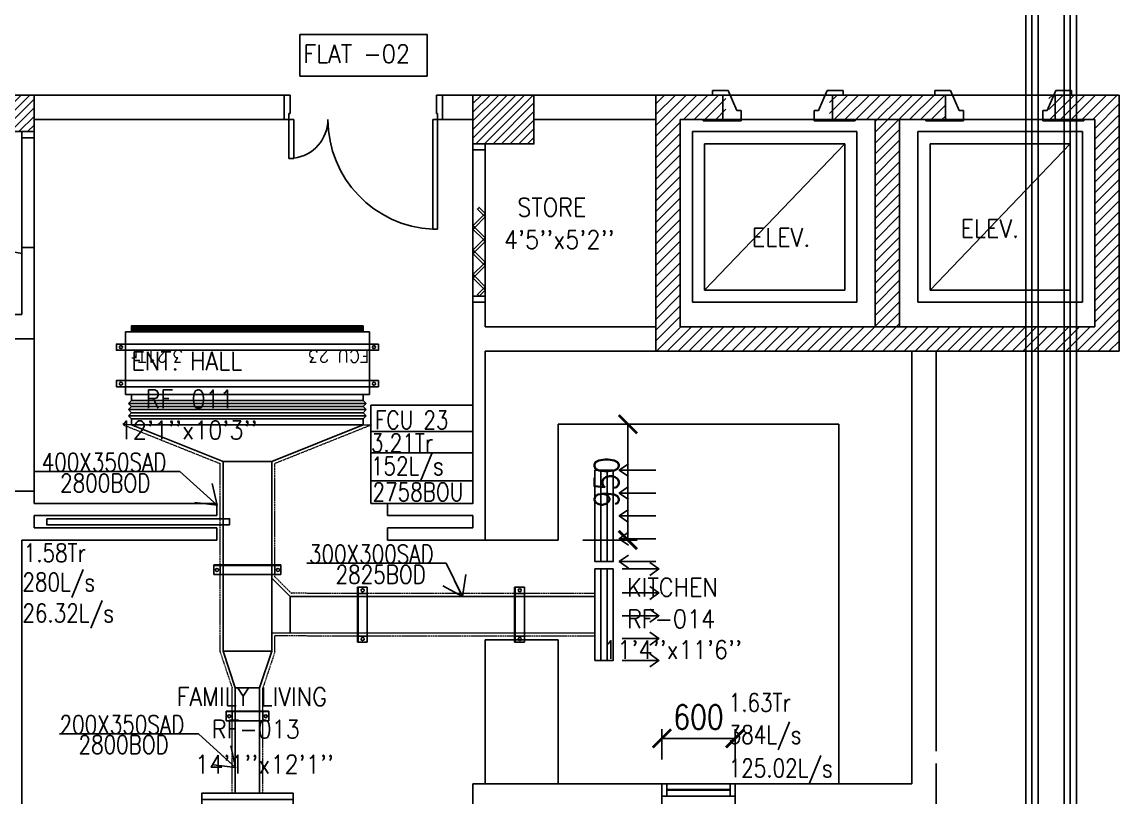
# Model space of a CAD drawing. Header units: millimetres. Extents: x -1288794 to 2153086, y -2701644 to -1335282.
# Drawn here: x 1830485 to 1839485, y -1498738 to -1492380 of the extents above; entities that cross this region are included whole.
import ezdxf

# ---------------------------------------------------------------- set-up
doc = ezdxf.new("R2010")
doc.units = ezdxf.units.MM
doc.header["$LTSCALE"] = 100
doc.header["$PDMODE"] = 34
doc.linetypes.add('DASHED2', pattern=[9.525, 6.35, -3.175])
doc.linetypes.add('HIDDEN', pattern=[9.525, 6.35, -3.175])
for name, color, linetype in [('A-ANNO-TEXT', 8, 'Continuous'), ('A-DOOR', 4, 'Continuous'), ('A-FLOR-OVHD', 4, 'DASHED2'), ('A-FLOR-PFIX', 8, 'Continuous'), ('A-FLOR-SPCL', 8, 'Continuous'), ('A-GLAZ', 5, 'Continuous'), ('A-WALL-FULL', 8, 'Continuous'), ('AC-CHR', 60, 'Continuous'), ('AC-CHS', 30, 'Continuous'), ('AC-HLTEXT', 100, 'Continuous'), ('AC-SAD', 3, 'Continuous'), ('AC-SAD TEXT', 3, 'Continuous'), ('FCU-AC', 160, 'Continuous'), ('M-HANGER', 30, 'Continuous'), ('RAD DIF', 10, 'Continuous'), ('RETURN GRILL RIGHT', 1, 'Continuous'), ('S-COL- HACT.', 9, 'Continuous'), ('S-COL.', 8, 'Continuous'), ('SAD RIGHT', 3, 'Continuous'), ('SUPPLY GRILL RIGHT', 3, 'Continuous')]:
    doc.layers.add(name, color=color, linetype=linetype)
doc.layers.add('INSULATION', color=1, linetype='Continuous', lineweight=5)
doc.styles.add('ROMAND', font='romand')
doc.styles.add('ROMANS', font='romans.shx', dxfattribs={"width": 0.8})
doc.styles.add('SIMPLEX', font='simplex.shx', dxfattribs={"width": 0.8})
doc.dimstyles.new('100 of DIM2', dxfattribs={"dimscale": 0, "dimtxt": 200, "dimasz": 150, "dimexe": 75, "dimexo": 200, "dimgap": 75, "dimtad": 1, "dimdec": 0, "dimrnd": 5, "dimzin": 0, "dimdsep": 46, "dimtxsty": 'ROMANS', "dimblk": 'ARCHTICK', "dimcen": 100, "dimclrd": 94, "dimclre": 94, "dimclrt": 2, "dimadec": 0, "dimazin": 0, "dimtfac": 1, "dimtdec": 0, "dimtofl": 0, "dimtmove": 2, "dimatfit": 3, "dimldrblk": 'OPEN90', "dimfxl": 75, "dimtolj": 1, "dimtzin": 0, "dimarcsym": 0})

# ---------------------------------------------------------------- blocks, each defined once
blk = doc.blocks.new('D-130-R')
for p, q in [((1220, 200), (1220, 1100)), ((1220, 1100), (1260, 1100)), ((1260, 200), (1260, 1100)), ((80, 520), (40, 520)), ((40, 200), (40, 520)), ((80, 200), (80, 520)), ((0, 0), (0, 200)), ((80, 200), (0, 200)), ((40, 150), (40, 200)), ((1300, 200), (1220, 200)), ((1260, 150), (1260, 200)), ((1300, 0), (1300, 200)), ((50, 150), (40, 150)), ((50, 0), (50, 150)), ((1260, 150), (1250, 150)), ((1250, 0), (1250, 150)), ((50, 0), (0, 0)), ((1300, 0), (1250, 0))]:
    blk.add_line(p, q)
for centre, radius, start, end in [((1260, 200), 900, 92.54732, 180), ((40, 200), 320, 0, 82.81924)]:
    blk.add_arc(centre, radius, start, end)
blk = doc.blocks.new('W-60')
for p, q in [((600, 100), (0, 100)), ((40, 0), (40, 100)), ((560, 100), (560, 0)), ((600, 0), (0, 0))]:
    blk.add_line(p, q)
at = {"linetype": 'Continuous'}
for p, q in [((560, 53), (40, 53)), ((560, 47), (40, 47))]:
    blk.add_line(p, q, dxfattribs=at)
blk = doc.blocks.new('_ArchTick')
at = {"color": 0, "linetype": 'ByBlock', "const_width": 0.15}
blk.add_lwpolyline([(-0.5, -0.5), (0.5, 0.5)], dxfattribs=at)
blk = doc.blocks.new('*D518')
at = {"layer": 'Defpoints', "color": 0, "transparency": 16777216}
for p in [(1834885.3, -1495679.9), (1834885.3, -1496629.9), (1835455.8, -1496629.9)]:
    blk.add_point(p, dxfattribs=at)
at = {"layer": 'RAD DIF', "color": 94, "lineweight": -2, "transparency": 16777216}
for p, q in [((1835085.3, -1495679.9), (1835530.8, -1495679.9)), ((1835455.8, -1495679.9), (1835455.8, -1496629.9)), ((1835085.3, -1496629.9), (1835530.8, -1496629.9))]:
    blk.add_line(p, q, dxfattribs=at)
at = {"layer": 'RAD DIF', "color": 94, "lineweight": -2, "transparency": 16777216, "xscale": 150, "yscale": 150, "zscale": 150}
for p, rotation in [((1835455.8, -1495679.9), 90), ((1835455.8, -1496629.9), 270)]:
    blk.add_blockref('_ArchTick', p, dxfattribs=dict(at, rotation=rotation))
at = {"layer": 'RAD DIF', "color": 2, "transparency": 16777216, "insert": (1835280.8, -1496154.9), "char_height": 200, "attachment_point": 5, "rotation": 90, "style": 'ROMANS'}
blk.add_mtext('\\A1;950', dxfattribs=at)
blk = doc.blocks.new('*D519')
at = {"layer": 'Defpoints', "color": 0, "transparency": 16777216}
for p in [(1836335.3, -1498257), (1835735.3, -1498629.9), (1836335.3, -1498629.9)]:
    blk.add_point(p, dxfattribs=at)
at = {"layer": 'RAD DIF', "color": 94, "lineweight": -2, "transparency": 16777216}
for p, q in [((1835735.3, -1498429.9), (1835735.3, -1498182)), ((1836335.3, -1498429.9), (1836335.3, -1498182)), ((1835735.3, -1498257), (1836335.3, -1498257))]:
    blk.add_line(p, q, dxfattribs=at)
at = {"layer": 'RAD DIF', "color": 94, "lineweight": -2, "transparency": 16777216, "xscale": 150, "yscale": 150, "zscale": 150, "rotation": 180}
blk.add_blockref('_ArchTick', (1835735.3, -1498257), dxfattribs=at)
at = {"layer": 'RAD DIF', "color": 94, "lineweight": -2, "transparency": 16777216, "xscale": 150, "yscale": 150, "zscale": 150}
blk.add_blockref('_ArchTick', (1836335.3, -1498257), dxfattribs=at)
at = {"layer": 'RAD DIF', "color": 2, "transparency": 16777216, "insert": (1836035.3, -1498082), "char_height": 200, "attachment_point": 5, "style": 'ROMANS'}
blk.add_mtext('\\A1;600', dxfattribs=at)
blk = doc.blocks.new('fcu 3.5 tr')
at = {"layer": 'FCU-AC'}
h = blk.add_hatch(dxfattribs=at)
h.set_pattern_fill('NET', color=3)
h.paths.add_polyline_path([(100969.6, -1580238.1), (99069.6, -1580238.1), (99069.6, -1580288.1), (100969.6, -1580288.1)])
at = {"layer": 'FCU-AC', "color": 1}
for p, q in [((100969.6, -1579475.1), (99069.6, -1579475.1)), ((99069.6, -1579475.1), (99069.6, -1579525.1)), ((100969.6, -1579525.1), (100969.6, -1579475.1)), ((99069.6, -1579525.1), (100969.6, -1579525.1)), ((100969.6, -1579675.1), (99069.6, -1579675.1)), ((99069.6, -1579675.1), (99069.6, -1579725.1)), ((100969.6, -1579725.1), (100969.6, -1579675.1)), ((99069.6, -1579725.1), (100969.6, -1579725.1))]:
    blk.add_line(p, q, dxfattribs=at)
at = {"layer": 'FCU-AC'}
for p, q in [((99044.6, -1579550.1), (99069.6, -1579525.1)), ((100994.6, -1579550.1), (99044.6, -1579550.1)), ((99044.6, -1579550.1), (99069.6, -1579575.1)), ((99044.6, -1579600.1), (99069.6, -1579575.1)), ((100969.6, -1579525.1), (99069.6, -1579525.1)), ((100969.6, -1579575.1), (99069.6, -1579575.1)), ((100969.6, -1579575.1), (99069.6, -1579575.1)), ((100994.6, -1579550.1), (100969.6, -1579525.1)), ((100994.6, -1579550.1), (100969.6, -1579575.1)), ((100994.6, -1579600.1), (100969.6, -1579575.1)), ((100994.6, -1579600.1), (99044.6, -1579600.1)), ((99044.6, -1579600.1), (99069.6, -1579625.1)), ((99044.6, -1579650.1), (99069.6, -1579625.1)), ((100994.6, -1579650.1), (99044.6, -1579650.1)), ((99044.6, -1579650.1), (99069.6, -1579675.1)), ((100969.6, -1579625.1), (99069.6, -1579625.1)), ((100969.6, -1579625.1), (99069.6, -1579625.1)), ((100994.6, -1579600.1), (100969.6, -1579625.1)), ((100994.6, -1579650.1), (100969.6, -1579625.1)), ((100994.6, -1579650.1), (100969.6, -1579675.1))]:
    blk.add_line(p, q, dxfattribs=at)
blk.add_lwpolyline([(99019.6, -1580238.1), (101019.6, -1580238.1), (101019.6, -1579725.1), (99019.6, -1579725.1)], close=True, dxfattribs=at)
at = {"layer": 'FCU-AC', "color": 6}
for points in [[(98944.6, -1579838.1), (101094.6, -1579838.1), (101094.6, -1579788.1), (98944.6, -1579788.1)], [(98944.6, -1580138.1), (101094.6, -1580138.1), (101094.6, -1580088.1), (98944.6, -1580088.1)]]:
    blk.add_lwpolyline(points, close=True, dxfattribs=at)
at = {"layer": 'FCU-AC', "color": 3}
blk.add_lwpolyline([(99069.6, -1580288.1), (100969.6, -1580288.1), (100969.6, -1580238.1), (99069.6, -1580238.1)], close=True, dxfattribs=at)
at = {"layer": 'FCU-AC', "color": 6}
for centre in [(98982.1, -1579813.1), (101057.1, -1579813.1), (98982.1, -1580113.1), (101057.1, -1580113.1)]:
    blk.add_circle(centre, 12.5, dxfattribs=at)
blk = doc.blocks.new('grill')
at = {"layer": 'SUPPLY GRILL RIGHT'}
for p, q in [((665706.2, -1490216.7), (665656.2, -1490216.7)), ((665656.2, -1490216.7), (665656.2, -1490966.7)), ((665756.2, -1490216.7), (665706.2, -1490216.7)), ((665706.2, -1490216.7), (665706.2, -1490966.7))]:
    blk.add_line(p, q, dxfattribs=at)
blk.add_lwpolyline([(665756.2, -1490966.7), (665756.2, -1490216.7), (665606.2, -1490216.7), (665606.2, -1490966.7)], close=True, dxfattribs=at)
blk = doc.blocks.new('*U320')
at = {"linetype": 'Continuous'}
for p, q in [((-37.5, -250.5), (-37.5, 299.5)), ((42.5, 299.5), (-37.5, 299.5)), ((37.5, -250.5), (37.5, 299.5)), ((42.5, -250.5), (42.5, 299.5)), ((42.5, 249.5), (-37.5, 249.5)), ((42.5, -200.5), (-37.5, -200.5)), ((42.5, -250.5), (-37.5, -250.5))]:
    blk.add_line(p, q, dxfattribs=at)
for centre in [(0, 274.5), (0, -225.5)]:
    blk.add_circle(centre, 12.5, dxfattribs=at)
blk = doc.blocks.new('*U322')
at = {"linetype": 'Continuous'}
for p, q in [((-37.5, -150.5), (-37.5, 199.5)), ((42.5, 199.5), (-37.5, 199.5)), ((37.5, -150.5), (37.5, 199.5)), ((42.5, -150.5), (42.5, 199.5)), ((42.5, 149.5), (-37.5, 149.5)), ((42.5, -100.5), (-37.5, -100.5)), ((42.5, -150.5), (-37.5, -150.5))]:
    blk.add_line(p, q, dxfattribs=at)
for centre in [(0, 174.5), (0, -125.5)]:
    blk.add_circle(centre, 12.5, dxfattribs=at)
blk = doc.blocks.new('*U321')
at = {"linetype": 'Continuous'}
for p, q in [((-37.5, -192.8), (-37.5, 257.2)), ((42.5, 257.2), (-37.5, 257.2)), ((42.5, 207.2), (-37.5, 207.2)), ((37.5, -192.8), (37.5, 257.2)), ((42.5, -192.8), (42.5, 257.2)), ((42.5, -142.8), (-37.5, -142.8)), ((42.5, -192.8), (-37.5, -192.8))]:
    blk.add_line(p, q, dxfattribs=at)
for centre in [(0, 232.2), (0, -167.8)]:
    blk.add_circle(centre, 12.5, dxfattribs=at)
blk = doc.blocks.new('SUPPLY GRILL RIGHT')
at = {"layer": 'SUPPLY GRILL RIGHT'}
for p, q in [((375, 25), (-375, 25)), ((375, -25), (375, 25)), ((375, -25), (-375, -25)), ((375, -75), (375, -25))]:
    blk.add_line(p, q, dxfattribs=at)
blk.add_lwpolyline([(-375, -75), (375, -75), (375, 75), (-375, 75)], close=True, dxfattribs=at)
for points in [[(-375, -450), (-375, -150)], [(-178.5, -450), (-178.5, -150)], [(9, -450), (9, -150)], [(196.5, -450), (196.5, -150)], [(375, -450), (375, -150)]]:
    blk.add_leader(points, dimstyle='100 of DIM2', override={"dimscale": 1, "dimasz": 75, "dimtad": 0, "dimclrd": 0, "dimfxl": 0.2}, dxfattribs=at)
blk = doc.blocks.new('RETURN GRILL RIGHT')
at = {"layer": 'RETURN GRILL RIGHT'}
for p, q in [((375, 25), (-375, 25)), ((375, -25), (-375, -25))]:
    blk.add_line(p, q, dxfattribs=at)
blk.add_lwpolyline([(-375, -75), (375, -75), (375, 75), (-375, 75)], close=True, dxfattribs=at)
for points in [[(-375, -125), (-375, -425)], [(-187.5, -125), (-187.5, -425)], [(0, -125), (0, -425)], [(187.5, -125), (187.5, -425)], [(375, -125), (375, -425)]]:
    blk.add_leader(points, dimstyle='100 of DIM2', override={"dimscale": 1, "dimasz": 75, "dimtad": 0, "dimclrd": 0, "dimfxl": 0.2}, dxfattribs=at)

msp = doc.modelspace()

# ---------------------------------------------------------------- hatches: boundary and pattern name
at = {"layer": 'S-COL- HACT.', "linetype": 'Continuous', "ltscale": 3}
h = msp.add_hatch(dxfattribs=at)
h.set_pattern_fill('ANSI31', color=256, scale=400, style=0)
h.set_pattern_definition([(45, (2067480.445, -1509404.66), (-35.355339, 35.355339), [])])
h.paths.add_polyline_path([(1830585.3, -1492979.9), (1829985.3, -1492979.9), (1829985.3, -1493279.9), (1830585.3, -1493279.9)])
h = msp.add_hatch(dxfattribs=at)
h.set_pattern_fill('ANSI31', color=256, scale=400, style=0)
h.set_pattern_definition([(45, (2946940.44, -1108967.893), (-35.355339, 35.355339), [])])
h.paths.add_polyline_path([(1834185.3, -1492979.9), (1834685.3, -1492979.9), (1834685.3, -1493379.9), (1834185.3, -1493379.9)])
h = msp.add_hatch(dxfattribs=at)
h.set_pattern_fill('ANSI31', color=256, scale=500, style=0)
h.set_pattern_definition([(45, (2946940.44, -1108967.893), (-44.1941738, 44.1941738), [])])
h.paths.add_polyline_path([(1837685.3, -1493179.9), (1838060.3, -1493179.9), (1838060.3, -1492979.9), (1837110.3, -1492979.9), (1837110.3, -1493179.9), (1837485.3, -1493179.9), (1837485.3, -1494879.9), (1835885.3, -1494879.9), (1835885.3, -1493179.9), (1836260.3, -1493179.9), (1836260.3, -1492979.9), (1835685.3, -1492979.9), (1835685.3, -1495079.9), (1839485.3, -1495079.9), (1839485.3, -1492979.9), (1838910.3, -1492979.9), (1838910.3, -1493179.9), (1839285.3, -1493179.9), (1839285.3, -1494879.9), (1837685.3, -1494879.9)])

# ---------------------------------------------------------------- linework, layer by layer
at = {"layer": 'A-ANNO-TEXT', "color": 5}
msp.add_lwpolyline([(1832766.2, -1492482), (1833808.6, -1492482), (1833808.6, -1492824.4), (1832766.2, -1492824.4)], close=True, dxfattribs=at)
at = {"layer": 'A-DOOR', "ltscale": 3}
for p, q in [((1834185.3, -1494679.9), (1834185.3, -1493379.9)), ((1834185.3, -1493429.9), (1834285.3, -1493429.9)), ((1834285.3, -1493379.9), (1834285.3, -1494679.9)), ((1834185.3, -1494629.9), (1834285.3, -1494629.9))]:
    msp.add_line(p, q, dxfattribs=at)
for points in [[(1834271.1, -1493965.7), (1834221.1, -1493915.7), (1834235.3, -1493901.6), (1834285.3, -1493951.6), (1834271.1, -1493965.7)], [(1834271.1, -1493965.7), (1834185.3, -1494051.6), (1834199.4, -1494065.7), (1834285.3, -1493979.9), (1834271.1, -1493965.7)], [(1834271.1, -1494165.7), (1834185.3, -1494079.9), (1834199.4, -1494065.7), (1834285.3, -1494151.6), (1834271.1, -1494165.7)], [(1834271.1, -1494165.7), (1834185.3, -1494251.6), (1834199.4, -1494265.7), (1834285.3, -1494179.9), (1834271.1, -1494165.7)], [(1834271.1, -1494365.7), (1834185.3, -1494279.9), (1834199.4, -1494265.7), (1834285.3, -1494351.6), (1834271.1, -1494365.7)], [(1834271.1, -1494365.7), (1834185.3, -1494451.6), (1834199.4, -1494465.7), (1834285.3, -1494379.9), (1834271.1, -1494365.7)], [(1834271.1, -1494565.7), (1834185.3, -1494479.9), (1834199.4, -1494465.7), (1834285.3, -1494551.6), (1834271.1, -1494565.7)], [(1834271.1, -1494565.7), (1834221.1, -1494615.7), (1834235.3, -1494629.9), (1834285.3, -1494579.9), (1834271.1, -1494565.7)], [(1830688.2, -1496454.9), (1830688.2, -1496504.9), (1832188.2, -1496504.9), (1832188.2, -1496454.9), (1830688.2, -1496454.9)]]:
    msp.add_lwpolyline(points, dxfattribs=at)
at = {"layer": 'A-FLOR-OVHD', "ltscale": 3}
for p, q in [((1830485.3, -1494229.9), (1830485.3, -1493329.9)), ((1830585.3, -1493329.9), (1830585.3, -1494229.9)), ((1830585.3, -1496229.9), (1830585.3, -1494979.9))]:
    msp.add_line(p, q, dxfattribs=at)
at = {"layer": 'A-FLOR-PFIX', "ltscale": 3}
for p, q in [((1836235.3, -1492979.9), (1837135.3, -1492979.9)), ((1838060.3, -1492979.9), (1838960.3, -1492979.9))]:
    msp.add_line(p, q, dxfattribs=at)
at = {"layer": 'A-FLOR-SPCL', "ltscale": 50}
for p, q in [((1836149.2, -1492941.5), (1836278.6, -1492941.5)), ((1836149.2, -1492979.9), (1836149.2, -1492941.5)), ((1836278.6, -1492941.5), (1836349.8, -1493105.6)), ((1837091.9, -1492941.5), (1837020.7, -1493105.6)), ((1837221.3, -1492941.5), (1837091.9, -1492941.5)), ((1837221.3, -1492979.9), (1837221.3, -1492941.5)), ((1837974.2, -1492941.5), (1838103.6, -1492941.5)), ((1837974.2, -1492979.9), (1837974.2, -1492941.5)), ((1838103.6, -1492941.5), (1838174.8, -1493105.6)), ((1838966.9, -1492941.5), (1838895.7, -1493105.6)), ((1839096.3, -1492941.5), (1838966.9, -1492941.5)), ((1839096.3, -1492979.9), (1839096.3, -1492941.5)), ((1836074.2, -1493189.9), (1836074.2, -1493179.9)), ((1836385.3, -1493189.9), (1836074.2, -1493189.9)), ((1836349.8, -1493105.6), (1836385.3, -1493105.6)), ((1836385.3, -1493105.6), (1836385.3, -1493189.9)), ((1836985.3, -1493105.6), (1836985.3, -1493189.9)), ((1837020.7, -1493105.6), (1836985.3, -1493105.6)), ((1836985.3, -1493189.9), (1837321.3, -1493189.9)), ((1837321.3, -1493189.9), (1837321.3, -1493179.9)), ((1837899.2, -1493189.9), (1837899.2, -1493179.9)), ((1838210.3, -1493189.9), (1837899.2, -1493189.9)), ((1838174.8, -1493105.6), (1838210.3, -1493105.6)), ((1838210.3, -1493105.6), (1838210.3, -1493189.9)), ((1838860.3, -1493105.6), (1838860.3, -1493189.9)), ((1838895.7, -1493105.6), (1838860.3, -1493105.6)), ((1838860.3, -1493189.9), (1839196.3, -1493189.9)), ((1839196.3, -1493189.9), (1839196.3, -1493179.9))]:
    msp.add_line(p, q, dxfattribs=at)
at = {"layer": 'A-FLOR-SPCL'}
for p, q in [((1836235.3, -1493179.9), (1837135.3, -1493179.9)), ((1837135.3, -1493179.9), (1837285.3, -1493179.9)), ((1838060.3, -1493179.9), (1838960.3, -1493179.9)), ((1838960.3, -1493179.9), (1839160.3, -1493179.9)), ((1835985.3, -1493279.9), (1835985.3, -1494679.9)), ((1837335.3, -1493279.9), (1835985.3, -1493279.9)), ((1837335.3, -1494679.9), (1837335.3, -1493279.9)), ((1837835.3, -1493279.9), (1837835.3, -1494679.9)), ((1839185.3, -1493279.9), (1837835.3, -1493279.9)), ((1839185.3, -1494679.9), (1839185.3, -1493279.9)), ((1836085.3, -1493379.9), (1836085.3, -1494579.9)), ((1837235.3, -1493379.9), (1836085.3, -1493379.9)), ((1836085.3, -1494579.9), (1837235.3, -1493379.9)), ((1837235.3, -1494579.9), (1837235.3, -1493379.9)), ((1837935.3, -1493379.9), (1837935.3, -1494579.9)), ((1839085.3, -1493379.9), (1837935.3, -1493379.9)), ((1837935.3, -1494579.9), (1839085.3, -1493379.9)), ((1839085.3, -1494579.9), (1839085.3, -1493379.9)), ((1837235.3, -1494579.9), (1836085.3, -1494579.9)), ((1839085.3, -1494579.9), (1837935.3, -1494579.9)), ((1837335.3, -1494679.9), (1835985.3, -1494679.9)), ((1839185.3, -1494679.9), (1837835.3, -1494679.9))]:
    msp.add_line(p, q, dxfattribs=at)
at = {"layer": 'A-FLOR-SPCL', "ltscale": 3}
for p, q in [((1834885.3, -1496629.9), (1834885.3, -1495679.9)), ((1834885.3, -1495679.9), (1837185.3, -1495679.9)), ((1837185.3, -1498629.9), (1837185.3, -1495679.9)), ((1834285.3, -1496629.9), (1834885.3, -1496629.9)), ((1834285.3, -1497449.9), (1834285.3, -1498629.9)), ((1834285.3, -1497449.9), (1834885.3, -1497449.9)), ((1834885.3, -1498629.9), (1834885.3, -1497449.9))]:
    msp.add_line(p, q, dxfattribs=at)
msp.add_arc((1829285.3, -1500904.2), 6732.1, 79.7322, 100.2678, dxfattribs=at)
at = {"layer": 'A-WALL-FULL', "ltscale": 3}
for p, q in [((1830585.3, -1492979.9), (1832635.3, -1492979.9)), ((1832635.3, -1493179.9), (1832635.3, -1492979.9)), ((1833935.3, -1492979.9), (1836160.3, -1492979.9)), ((1833935.3, -1493179.9), (1833935.3, -1492979.9)), ((1834035.3, -1492979.9), (1834385.3, -1492979.9)), ((1836235.3, -1492979.9), (1836235.3, -1492979.9)), ((1836235.3, -1493179.9), (1836235.3, -1492979.9)), ((1837135.3, -1492979.9), (1838060.3, -1492979.9)), ((1837135.3, -1493179.9), (1837135.3, -1492979.9)), ((1837185.3, -1492979.9), (1838060.3, -1492979.9)), ((1838060.3, -1493179.9), (1838060.3, -1492979.9)), ((1838960.3, -1493179.9), (1838960.3, -1492979.9)), ((1838960.3, -1492979.9), (1839485.3, -1492979.9)), ((1839485.3, -1494179.9), (1839485.3, -1492979.9)), ((1830585.3, -1493179.9), (1832635.3, -1493179.9)), ((1830585.3, -1493329.9), (1830585.3, -1493179.9)), ((1833935.3, -1493179.9), (1834185.3, -1493179.9)), ((1834035.3, -1493179.9), (1834185.3, -1493179.9)), ((1834185.3, -1493379.9), (1834185.3, -1493179.9)), ((1834185.3, -1493379.9), (1834185.3, -1493179.9)), ((1834685.3, -1493179.9), (1835685.3, -1493179.9)), ((1835685.3, -1494879.9), (1835685.3, -1493179.9)), ((1835885.3, -1494879.9), (1835885.3, -1493179.9)), ((1835885.3, -1493179.9), (1836235.3, -1493179.9)), ((1837135.3, -1493179.9), (1837585.3, -1493179.9)), ((1837585.3, -1493179.9), (1838060.3, -1493179.9)), ((1838960.3, -1493179.9), (1839260.3, -1493179.9)), ((1839285.3, -1494879.9), (1839285.3, -1493179.9)), ((1839285.3, -1494879.9), (1839285.3, -1493179.9)), ((1830585.3, -1493329.9), (1830485.3, -1493329.9)), ((1834185.3, -1493379.9), (1834285.3, -1493379.9)), ((1830585.3, -1494229.9), (1830485.3, -1494229.9)), ((1830485.3, -1494779.9), (1830485.3, -1494229.9)), ((1830585.3, -1494979.9), (1830585.3, -1494229.9)), ((1834185.3, -1494679.9), (1834285.3, -1494679.9)), ((1834185.3, -1496329.9), (1834185.3, -1494679.9)), ((1834285.3, -1494879.9), (1834285.3, -1494679.9)), ((1830485.3, -1494779.9), (1830185.3, -1494779.9)), ((1834285.3, -1494879.9), (1835685.3, -1494879.9)), ((1835885.3, -1494879.9), (1839285.3, -1494879.9)), ((1830585.3, -1494979.9), (1830385.3, -1494979.9)), ((1834285.3, -1495079.9), (1837785.3, -1495079.9)), ((1834285.3, -1496629.9), (1834285.3, -1495079.9)), ((1837785.3, -1498629.9), (1837785.3, -1495079.9)), ((1837985.3, -1495079.9), (1839385.3, -1495079.9)), ((1837985.3, -1498361.9), (1837985.3, -1495079.9)), ((1834285.3, -1495479.9), (1834285.3, -1495579.9)), ((1837785.3, -1498629.9), (1837785.3, -1495479.9)), ((1830385.3, -1496229.9), (1830585.3, -1496229.9)), ((1830585.3, -1496329.9), (1830585.3, -1496229.9)), ((1830585.3, -1496329.9), (1832085.3, -1496329.9)), ((1832085.3, -1496329.9), (1832085.3, -1496429.9)), ((1833485.3, -1496329.9), (1833485.3, -1496429.9)), ((1833485.3, -1496329.9), (1834185.3, -1496329.9)), ((1830585.3, -1496429.9), (1832085.3, -1496429.9)), ((1830585.3, -1496529.9), (1830585.3, -1496429.9)), ((1833485.3, -1496429.9), (1834185.3, -1496429.9)), ((1834185.3, -1496529.9), (1834185.3, -1496429.9)), ((1830585.3, -1496529.9), (1832085.3, -1496529.9)), ((1832085.3, -1496529.9), (1832085.3, -1496629.9)), ((1833485.3, -1496529.9), (1833485.3, -1496629.9)), ((1833485.3, -1496529.9), (1834185.3, -1496529.9)), ((1830485.3, -1500619.9), (1830485.3, -1496629.9)), ((1830485.3, -1496629.9), (1832085.3, -1496629.9)), ((1833485.3, -1496629.9), (1834285.3, -1496629.9)), ((1837985.3, -1500529.9), (1837985.3, -1498461.9)), ((1834185.3, -1498629.9), (1835735.3, -1498629.9)), ((1834185.3, -1499529.9), (1834185.3, -1498629.9)), ((1835735.3, -1498629.9), (1835735.3, -1498829.9)), ((1836335.3, -1498629.9), (1836335.3, -1498829.9)), ((1836335.3, -1498629.9), (1837785.3, -1498629.9))]:
    msp.add_line(p, q, dxfattribs=at)
at = {"layer": 'A-WALL-FULL'}
msp.add_line((1839285.3, -1493179.9), (1838960.3, -1493179.9), dxfattribs=at)
msp.add_line((1839285.3, -1493179.9), (1838960.3, -1493179.9), dxfattribs=at)
at = {"layer": 'A-WALL-FULL', "linetype": 'Continuous', "ltscale": 3}
msp.add_line((1830485.3, -1493329.9), (1830485.3, -1493279.9), dxfattribs=at)
at = {"layer": 'AC-CHR'}
for p, q in [((1838720.8, -1482312.9), (1838720.8, -1499782.4)), ((1838770.8, -1482312.9), (1838770.8, -1499782.4)), ((1838820.8, -1482312.9), (1838820.8, -1499782.4))]:
    msp.add_line(p, q, dxfattribs=at)
at = {"layer": 'AC-CHS'}
for p, q in [((1839035.3, -1482612.9), (1839035.3, -1499969.9)), ((1839085.3, -1482612.9), (1839085.3, -1499969.9)), ((1839135.3, -1482612.9), (1839135.3, -1499969.9))]:
    msp.add_line(p, q, dxfattribs=at)
at = {"layer": 'AC-SAD'}
for p, q in [((1833285.3, -1495685.6), (1831385.3, -1495685.6)), ((1831385.3, -1495685.6), (1832135.3, -1495985.6)), ((1833285.3, -1495685.6), (1832535.3, -1495985.6)), ((1832135.3, -1497542), (1832135.3, -1495985.6)), ((1832535.3, -1495985.6), (1832135.3, -1495985.6)), ((1832535.3, -1497542), (1832535.3, -1495985.6)), ((1832535.3, -1496942), (1832685.3, -1497092.1)), ((1832685.3, -1497092.1), (1832685, -1497392.1)), ((1835185.4, -1497094.1), (1832685.3, -1497092.1)), ((1835185.1, -1497394.1), (1832535.3, -1497392)), ((1832535.3, -1497542), (1832135.3, -1497542)), ((1832135.3, -1497542), (1832235.3, -1497842)), ((1832535.3, -1497542), (1832435.3, -1497842)), ((1832235.3, -1498707.4), (1832235.3, -1497842)), ((1832435.3, -1497842), (1832235.3, -1497842)), ((1832435.3, -1498707.4), (1832435.3, -1497842))]:
    msp.add_line(p, q, dxfattribs=at)
at = {"layer": 'AC-SAD TEXT'}
for p, q in [((1833348.2, -1495740.8), (1834185.3, -1495740.8)), ((1833348.2, -1495914.2), (1834185.3, -1495914.2)), ((1833348.2, -1496145.3), (1834185.3, -1496145.3))]:
    msp.add_line(p, q, dxfattribs=at)
msp.add_lwpolyline([(1833348.2, -1496329.9), (1834185.3, -1496329.9), (1834185.3, -1495523.9), (1833348.2, -1495523.9)], close=True, dxfattribs=at)
at = {"layer": 'INSULATION', "linetype": 'HIDDEN', "ltscale": 0.01}
for p, q in [((1831317.9, -1495685.6), (1832110.3, -1496002.5)), ((1831385.3, -1495685.6), (1831317.9, -1495685.6)), ((1833352.6, -1495685.6), (1832560.3, -1496002.5)), ((1833285.3, -1495685.6), (1833352.6, -1495685.6)), ((1832110.3, -1497546), (1832110.3, -1496002.5)), ((1832560.3, -1496931.6), (1832560.3, -1496002.5)), ((1832560.3, -1496931.6), (1832695.6, -1497067.1)), ((1835185.4, -1497069.1), (1832695.6, -1497067.1)), ((1835185.1, -1497419.1), (1832560.3, -1497417)), ((1832560.3, -1497546), (1832560.3, -1497417)), ((1832110.3, -1497546), (1832210.3, -1497846)), ((1832560.3, -1497546), (1832460.3, -1497846)), ((1832210.3, -1498707.4), (1832210.3, -1497846)), ((1832460.3, -1498707.4), (1832460.3, -1497846))]:
    msp.add_line(p, q, dxfattribs=at)
at = {"layer": 'S-COL.', "linetype": 'Continuous', "ltscale": 3}
for p, q in [((1836235.3, -1492979.9), (1835685.3, -1492979.9)), ((1835685.3, -1492979.9), (1835685.3, -1495079.9)), ((1836235.3, -1492979.9), (1836235.3, -1493179.9)), ((1838060.3, -1492979.9), (1837135.3, -1492979.9)), ((1837135.3, -1492979.9), (1837135.3, -1493179.9)), ((1838060.3, -1492979.9), (1838060.3, -1493179.9)), ((1839485.3, -1492979.9), (1838960.3, -1492979.9)), ((1838960.3, -1492979.9), (1838960.3, -1493179.9)), ((1839485.3, -1495079.9), (1839485.3, -1492979.9)), ((1836235.3, -1493179.9), (1835885.3, -1493179.9)), ((1835885.3, -1493179.9), (1835885.3, -1494879.9)), ((1837485.3, -1493179.9), (1837135.3, -1493179.9)), ((1837485.3, -1494879.9), (1837485.3, -1493179.9)), ((1838060.3, -1493179.9), (1837685.3, -1493179.9)), ((1837685.3, -1494879.9), (1837685.3, -1493179.9)), ((1839285.3, -1493179.9), (1838960.3, -1493179.9)), ((1839285.3, -1494879.9), (1839285.3, -1493179.9)), ((1835885.3, -1494879.9), (1837485.3, -1494879.9)), ((1837685.3, -1494879.9), (1839285.3, -1494879.9)), ((1835685.3, -1495079.9), (1839485.3, -1495079.9))]:
    msp.add_line(p, q, dxfattribs=at)
for points in [[(1829985.3, -1492979.9), (1830585.3, -1492979.9), (1830585.3, -1493279.9), (1829985.3, -1493279.9)], [(1834185.3, -1492979.9), (1834685.3, -1492979.9), (1834685.3, -1493379.9), (1834185.3, -1493379.9)]]:
    msp.add_lwpolyline(points, close=True, dxfattribs=at)

# ---------------------------------------------------------------- block references
at = {"layer": 'A-DOOR', "ltscale": 3, "xscale": -1, "rotation": 180}
msp.add_blockref('D-130-R', (1832635.3, -1492979.9), dxfattribs=at)
at = {"layer": 'A-GLAZ', "ltscale": 3, "rotation": 180}
msp.add_blockref('W-60', (1836335.3, -1498629.9), dxfattribs=at)
at = {"layer": 'FCU-AC', "color": 3, "rotation": 180}
msp.add_blockref('fcu 3.5 tr', (1932354.8, -3075160.6), dxfattribs=at)
at = {"layer": 'M-HANGER', "xscale": -1, "rotation": 270}
for name, p in [('*U320', (1832310.8, -1496875.4)), ('*U322', (1832310.8, -1498075.4))]:
    msp.add_blockref(name, p, dxfattribs=at)
at = {"layer": 'M-HANGER', "xscale": -1}
for p in [(1833279.7, -1497274.6), (1834569.4, -1497274.6)]:
    msp.add_blockref('*U321', p, dxfattribs=at)
at = {"layer": 'RETURN GRILL RIGHT', "xscale": -1, "rotation": 90}
msp.add_blockref('RETURN GRILL RIGHT', (1835260.3, -1496432.1), dxfattribs=at)
at = {"layer": 'SAD RIGHT', "rotation": 270}
msp.add_blockref('grill', (3322927, -833101.2), dxfattribs=at)
at = {"layer": 'SUPPLY GRILL RIGHT', "xscale": -1, "rotation": 90}
msp.add_blockref('SUPPLY GRILL RIGHT', (1835260.3, -1497242.1), dxfattribs=at)

# ---------------------------------------------------------------- texts
at = {"layer": 'A-ANNO-TEXT', "color": 5, "style": 'ROMANS', "width": 0.9}
msp.add_text('FLAT -02', height=150, dxfattribs=at).set_placement((1832795, -1492716.4))
at = {"layer": 'A-ANNO-TEXT', "style": 'ROMANS', "width": 0.9}
for s, p in [('STORE', (1834548.6, -1493974.7)), ('ELEV.', (1838185.1, -1494149.3)), ('ELEV.', (1836472.5, -1494221.4)), ("4'5''x5'2''", (1834438.9, -1494241)), ('ENT. HALL', (1831383.5, -1495236.5)), ('RF-011', (1831499.4, -1495548.7)), ("12'1''x10'3''", (1831278.8, -1495803.1)), ('KITCHEN', (1835448.9, -1497092.2)), ('RF-014', (1835448.9, -1497352)), ("11'4''x11'6''", (1835253.7, -1497604.3)), ('FAMILY LIVING', (1831755.4, -1497990.4)), ('RF-013', (1832042.1, -1498256.4)), ("14'1''x12'1''", (1831904.7, -1498544.3))]:
    msp.add_text(s, height=150, dxfattribs=at).set_placement(p)
at = {"layer": 'AC-HLTEXT', "style": 'ROMAND'}
for s, p in [('3.21Tr', (1831807, -1495072.6)), ('FCU 23', (1833335.3, -1495072.6))]:
    msp.add_text(s, height=100, rotation=180, dxfattribs=at).set_placement(p)
at = {"layer": 'AC-SAD TEXT', "style": 'ROMAND'}
for s, p in [('3.21Tr', (1831807, -1495072.6)), ('FCU 23', (1833335.3, -1495072.6))]:
    msp.add_text(s, height=100, rotation=180, dxfattribs=at).set_placement(p)
at = {"layer": 'AC-SAD TEXT', "style": 'SIMPLEX', "width": 0.8}
for s, p in [('FCU 23', (1833382.6, -1495720.4)), ('3.21Tr', (1833348.2, -1495907.5)), ('400X350SAD', (1830647.5, -1496066.5)), ('152L/s', (1833348.2, -1496097.6)), ('2800BOD', (1830798.4, -1496237)), ('2758BOU', (1833361.4, -1496310)), ('1.58Tr', (1830499.7, -1496810.1)), ('300X300SAD', (1832840.1, -1496819.9)), ('280L/s', (1830489, -1497050.1)), ('2825BOD', (1833058.3, -1496987.5)), ('26.32L/s', (1830489, -1497304.3)), ('1.63Tr', (1836283, -1498037.7)), ('200X350SAD', (1830794, -1498218.8)), ('384L/s', (1836283, -1498300.7)), ('2800BOD', (1830949.2, -1498382.9)), ('125.02L/s', (1836283, -1498575.8))]:
    msp.add_text(s, height=150, dxfattribs=at).set_placement(p)

# ---------------------------------------------------------------- dimensions: what is measured, and where the dimension line sits
at = {"layer": 'RAD DIF'}
dim = msp.add_linear_dim(base=(1835455.8, -1496629.9), p1=(1834885.3, -1495679.9), p2=(1834885.3, -1496629.9), angle=90, dimstyle='100 of DIM2', override={"dimscale": 1, "dimfxl": 0.2}, dxfattribs=at)
dim.commit()
dim.dimension.update_dxf_attribs({"geometry": '*D518', "text_midpoint": (1835280.8, -1496154.9)})
dim = msp.add_linear_dim(base=(1836335.3, -1498257), p1=(1835735.3, -1498629.9), p2=(1836335.3, -1498629.9), dimstyle='100 of DIM2', override={"dimscale": 1, "dimfxl": 0.2}, dxfattribs=at)
dim.commit()
dim.dimension.update_dxf_attribs({"geometry": '*D519', "text_midpoint": (1836035.3, -1498082)})

# ---------------------------------------------------------------- leaders
at = {"layer": 'AC-SAD TEXT'}
for points in [[(1832085.8, -1496345), (1831780.6, -1496066.5), (1830587.4, -1496066.5)], [(1834098, -1497093.3), (1833964.4, -1496819.9), (1832823.3, -1496819.9)], [(1832238.3, -1498497.3), (1831933.1, -1498218.8), (1830794, -1498218.8)]]:
    msp.add_leader(points, dimstyle='100 of DIM2', override={"dimscale": 1, "dimtad": 0, "dimfxl": 0.2}, dxfattribs=at)

doc.saveas('drawing.dxf')
